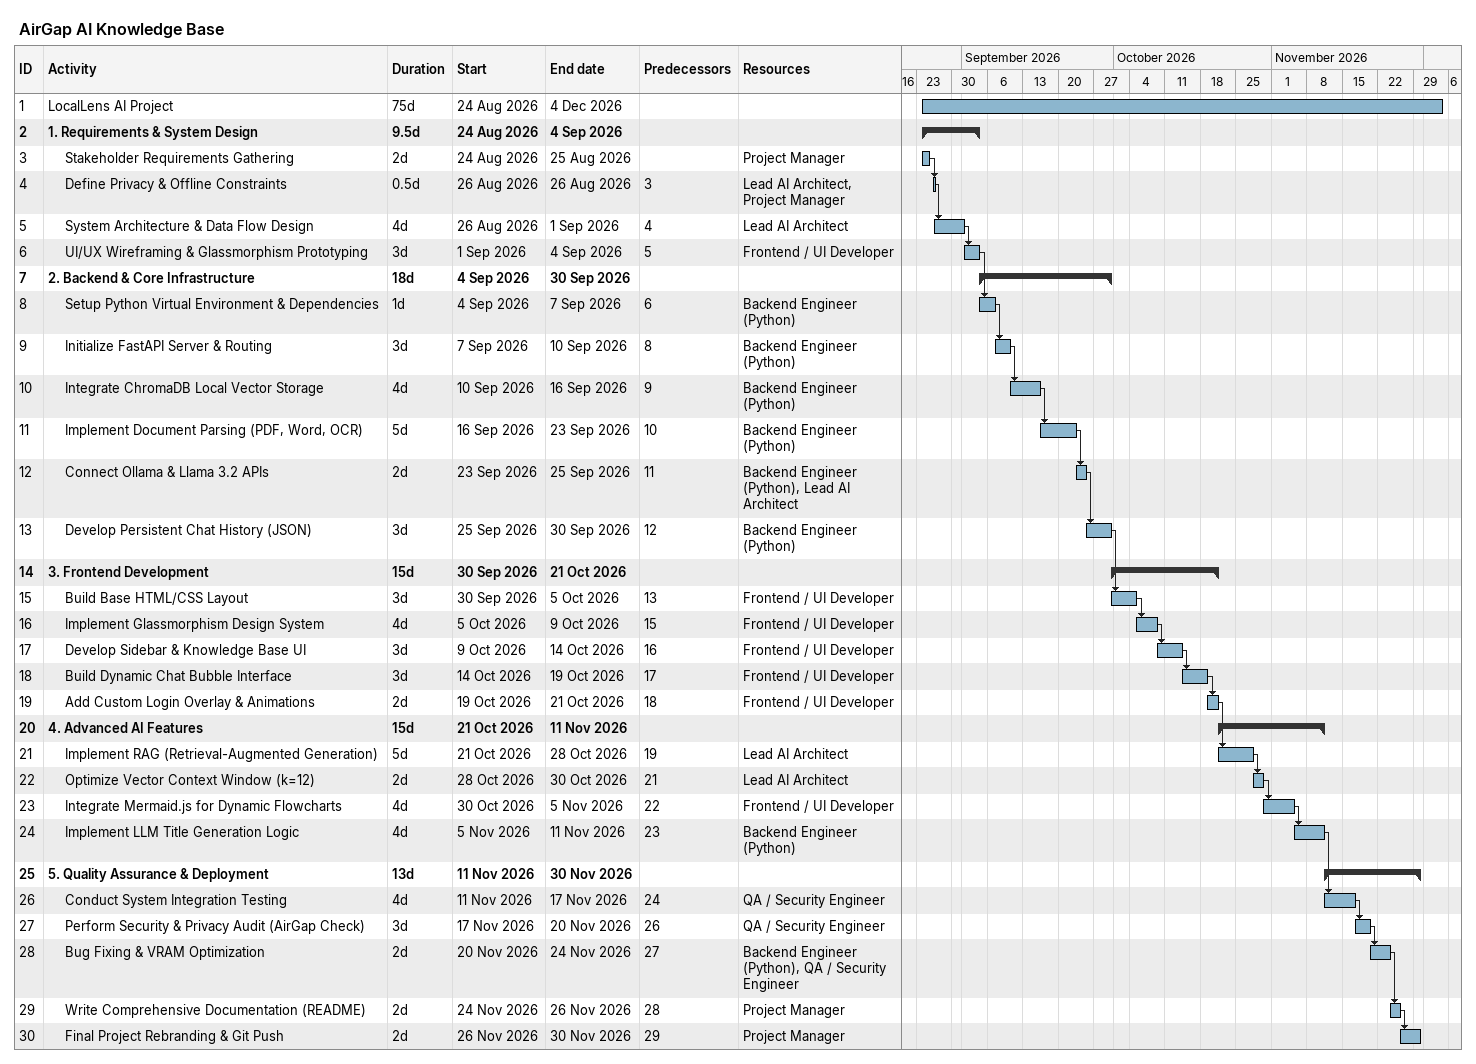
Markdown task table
AirGap AI Knowledge Base

| ID | Level | Task | Duration | Start | Finish | Predecessors | Resources |
|---|---|---|---|---|---|---|---|
| 1 | 1 | LocalLens AI Project | 75d | 2026-08-24 | 2026-12-04 |  |  |
| 2 | 1 | **1. Requirements & System Design** | 9.5d | 2026-08-24 | 2026-09-04 |  |  |
| 3 | 2 | Stakeholder Requirements Gathering | 2d | 2026-08-24 | 2026-08-25 |  | Project Manager |
| 4 | 2 | Define Privacy & Offline Constraints | 0.5d | 2026-08-26 | 2026-08-26 | 3 | Lead AI Architect, Project Manager |
| 5 | 2 | System Architecture & Data Flow Design | 4d | 2026-08-26 | 2026-09-01 | 4 | Lead AI Architect |
| 6 | 2 | UI/UX Wireframing & Glassmorphism Prototyping | 3d | 2026-09-01 | 2026-09-04 | 5 | Frontend / UI Developer |
| 7 | 1 | **2. Backend & Core Infrastructure** | 18d | 2026-09-04 | 2026-09-30 |  |  |
| 8 | 2 | Setup Python Virtual Environment & Dependencies | 1d | 2026-09-04 | 2026-09-07 | 6 | Backend Engineer (Python) |
| 9 | 2 | Initialize FastAPI Server & Routing | 3d | 2026-09-07 | 2026-09-10 | 8 | Backend Engineer (Python) |
| 10 | 2 | Integrate ChromaDB Local Vector Storage | 4d | 2026-09-10 | 2026-09-16 | 9 | Backend Engineer (Python) |
| 11 | 2 | Implement Document Parsing (PDF, Word, OCR) | 5d | 2026-09-16 | 2026-09-23 | 10 | Backend Engineer (Python) |
| 12 | 2 | Connect Ollama & Llama 3.2 APIs | 2d | 2026-09-23 | 2026-09-25 | 11 | Backend Engineer (Python), Lead AI Architect |
| 13 | 2 | Develop Persistent Chat History (JSON) | 3d | 2026-09-25 | 2026-09-30 | 12 | Backend Engineer (Python) |
| 14 | 1 | **3. Frontend Development** | 15d | 2026-09-30 | 2026-10-21 |  |  |
| 15 | 2 | Build Base HTML/CSS Layout | 3d | 2026-09-30 | 2026-10-05 | 13 | Frontend / UI Developer |
| 16 | 2 | Implement Glassmorphism Design System | 4d | 2026-10-05 | 2026-10-09 | 15 | Frontend / UI Developer |
| 17 | 2 | Develop Sidebar & Knowledge Base UI | 3d | 2026-10-09 | 2026-10-14 | 16 | Frontend / UI Developer |
| 18 | 2 | Build Dynamic Chat Bubble Interface | 3d | 2026-10-14 | 2026-10-19 | 17 | Frontend / UI Developer |
| 19 | 2 | Add Custom Login Overlay & Animations | 2d | 2026-10-19 | 2026-10-21 | 18 | Frontend / UI Developer |
| 20 | 1 | **4. Advanced AI Features** | 15d | 2026-10-21 | 2026-11-11 |  |  |
| 21 | 2 | Implement RAG (Retrieval-Augmented Generation) | 5d | 2026-10-21 | 2026-10-28 | 19 | Lead AI Architect |
| 22 | 2 | Optimize Vector Context Window (k=12) | 2d | 2026-10-28 | 2026-10-30 | 21 | Lead AI Architect |
| 23 | 2 | Integrate Mermaid.js for Dynamic Flowcharts | 4d | 2026-10-30 | 2026-11-05 | 22 | Frontend / UI Developer |
| 24 | 2 | Implement LLM Title Generation Logic | 4d | 2026-11-05 | 2026-11-11 | 23 | Backend Engineer (Python) |
| 25 | 1 | **5. Quality Assurance & Deployment** | 13d | 2026-11-11 | 2026-11-30 |  |  |
| 26 | 2 | Conduct System Integration Testing | 4d | 2026-11-11 | 2026-11-17 | 24 | QA / Security Engineer |
| 27 | 2 | Perform Security & Privacy Audit (AirGap Check) | 3d | 2026-11-17 | 2026-11-20 | 26 | QA / Security Engineer |
| 28 | 2 | Bug Fixing & VRAM Optimization | 2d | 2026-11-20 | 2026-11-24 | 27 | Backend Engineer (Python), QA / Security Engineer |
| 29 | 2 | Write Comprehensive Documentation (README) | 2d | 2026-11-24 | 2026-11-26 | 28 | Project Manager |
| 30 | 2 | Final Project Rebranding & Git Push | 2d | 2026-11-26 | 2026-11-30 | 29 | Project Manager |
